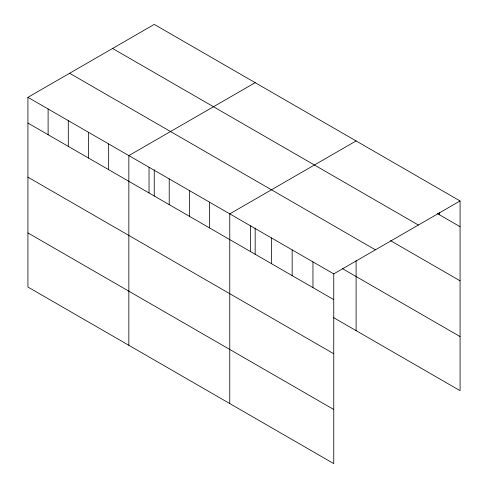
<?xml version="1.0" encoding="UTF-8"?>
<svg xmlns="http://www.w3.org/2000/svg" width="488" height="488" viewBox="0 0 488 488"><rect width="100%" height="100%" fill="white"/><g stroke="black" fill="none" stroke-linecap="round" stroke-linejoin="round"><path stroke-width="0.73" d="M27.926 97.332L333.749 273.896L333.749 463.6L27.926 287.036L27.926 97.332L154.251 24.4L460.074 200.964L460.074 390.668L333.304 317.481M255.169 82.667L128.85 155.599L128.85 345.303M356.094 140.934L229.769 213.866L229.769 403.57M333.749 273.896L460.074 200.964M437.327 213.567L460.074 226.7M112.563 48.465L418.387 225.035M390.534 240.663L460.074 280.814M69.613 73.261L375.437 249.832M342.417 268.632L460.074 336.561M27.926 123.067L333.749 299.632M27.926 177.174L333.749 353.739M27.926 232.922L333.749 409.493M439.279 212.426L439.279 214.696M356.094 260.708L356.094 330.638M312.954 261.891L312.954 287.627M292.159 249.886L292.159 275.622M271.365 237.876L271.365 263.611M255.169 228.03L255.169 254.333M250.57 225.871L250.57 251.607M209.59 202.209L209.59 227.945M189.405 190.558L189.405 216.294M169.22 178.907L169.22 204.643M154.251 169.763L154.251 196.066M149.035 167.25L149.035 192.986M108.665 143.942L108.665 169.678M88.481 132.291L88.481 158.027M68.296 120.64L68.296 146.376M48.111 108.983L48.111 134.719"/></g></svg>
